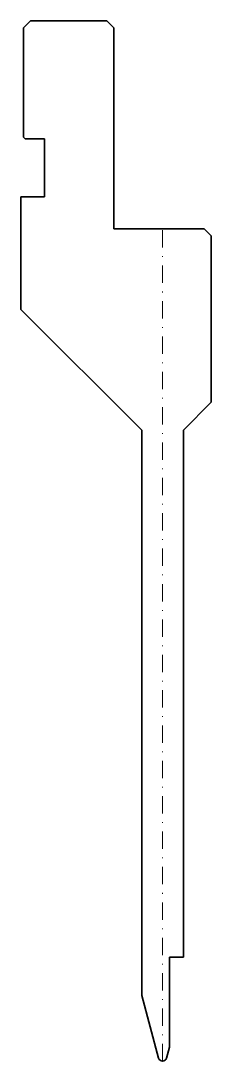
# Model space of a CAD drawing. Header units: millimetres. Extents: x -20 to 7, y 0 to 150.
import ezdxf

# ---------------------------------------------------------------- set-up
doc = ezdxf.new("R2010")
doc.units = ezdxf.units.MM
doc.header["$LTSCALE"] = 5
doc.linetypes.add('AUSGEZOGEN', pattern=[0])
doc.linetypes.add('DASHDOT', pattern=[1, 0.5, -0.25, 0, -0.25])
doc.layers.add('2', color=7, linetype='Continuous')
doc.layers.add('5', color=3, linetype='Continuous', true_color=0x00ff00)

msp = doc.modelspace()

# ---------------------------------------------------------------- linework, layer by layer
at = {"layer": '2', "color": 7, "linetype": 'AUSGEZOGEN', "lineweight": 35}
for p, q in [((-20, 149), (-19, 150)), ((-20, 133.2), (-20, 149)), ((-19, 150), (-8, 150)), ((-8, 150), (-7, 149)), ((-7, 149), (-7, 120)), ((-19.8, 133), (-20, 133.2)), ((-17, 133), (-19.8, 133)), ((-17, 124.6), (-17, 133)), ((-20.4, 108.4), (-20.4, 124.6)), ((-20.4, 124.6), (-17, 124.6)), ((-7, 120), (6, 120)), ((6, 120), (7, 119)), ((7, 119), (7, 95)), ((-3, 91), (-20.4, 108.4)), ((7, 95), (3, 91)), ((-3, 9.48), (-3, 91)), ((3, 91), (3, 15)), ((3, 15), (1, 15)), ((1, 15), (1, 2.01)), ((-0.58, 0.44), (-3, 9.48)), ((1, 2.01), (0.58, 0.44))]:
    msp.add_line(p, q, dxfattribs=at)
msp.add_arc((0, 0.6), 0.6, 195, 345, dxfattribs=at)
at = {"layer": '5', "color": 3, "linetype": 'DASHDOT', "lineweight": 18, "true_color": 0x00ff00}
msp.add_line((0, 0), (0, 120), dxfattribs=at)

doc.saveas('drawing.dxf')
